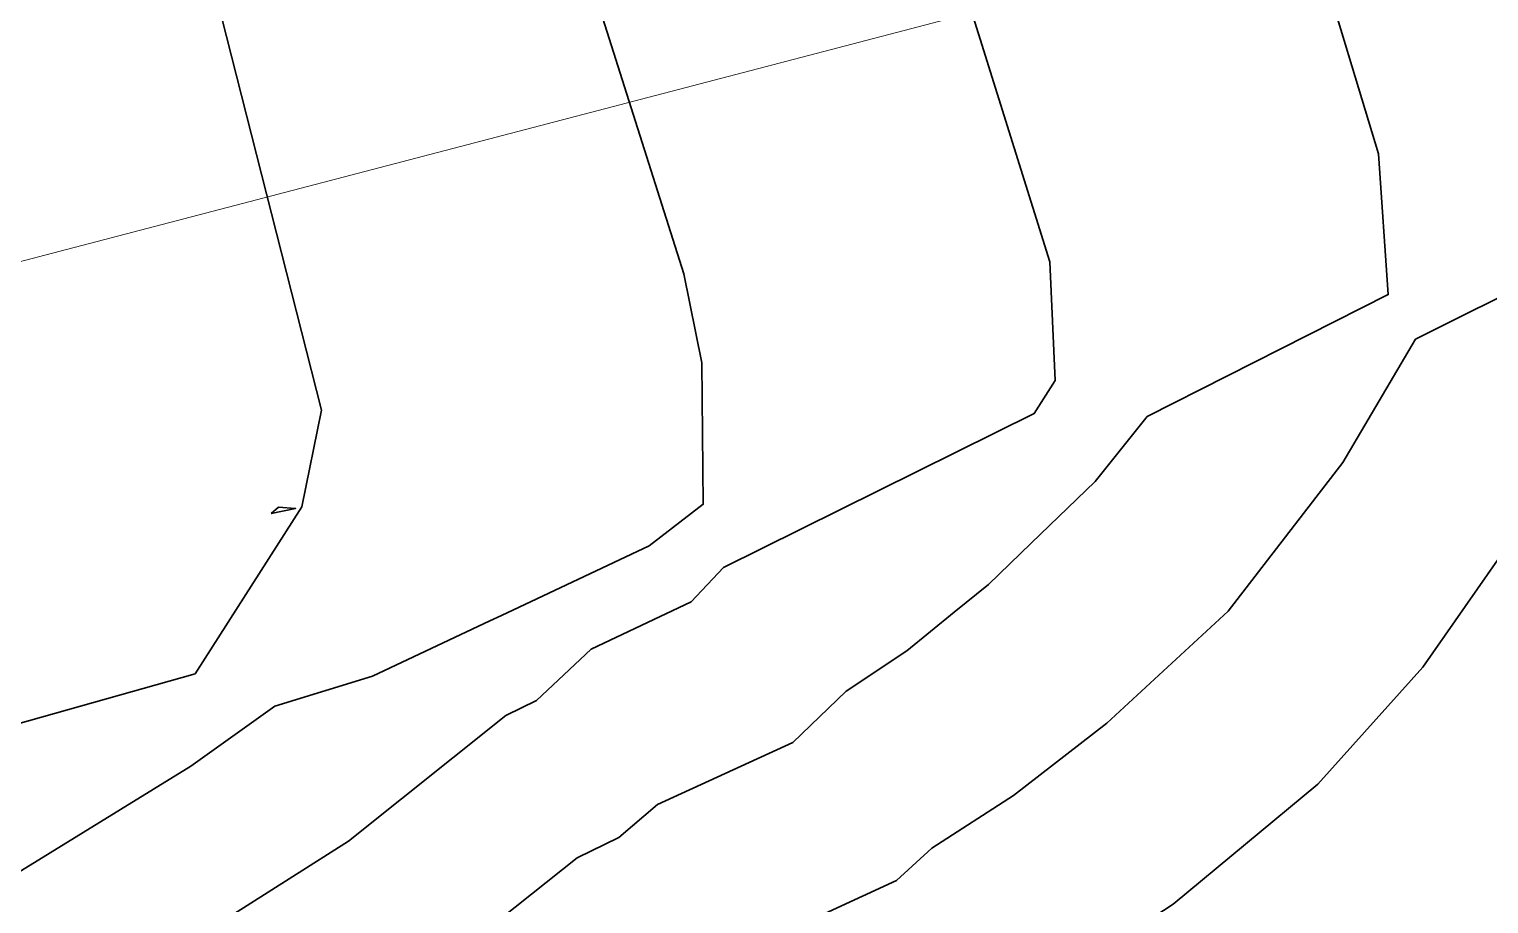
# Model space of a CAD drawing. Header units: metres. Extents: x 1477905 to 1478744, y 4202276 to 4202610.
# Drawn here: x 1478261.67 to 1478304.08, y 4202329.75 to 4202355.17 of the extents above; entities that cross this region are included whole.
import ezdxf

# ---------------------------------------------------------------- set-up
doc = ezdxf.new("R2010")
doc.units = ezdxf.units.M
doc.layers.add('Nouveau Terrain - CN - Courbes', color=22, linetype='Continuous', lineweight=0)
doc.layers.add('PVcase PV Area', color=30, linetype='Continuous')

msp = doc.modelspace()

# ---------------------------------------------------------------- linework, layer by layer
at = {"layer": 'Nouveau Terrain - CN - Courbes', "linetype": 'Continuous', "lineweight": 35}
for points in [[(1478291.32082604, 4202348.41066502, 75), (1478286.188324368, 4202364.83777075, 75), (1478285.6776195, 4202368.429575671, 75), (1478286.556690437, 4202382.576429049, 75), (1478287.553515996, 4202388.63080219, 75), (1478289.610129809, 4202398.711284188, 75), (1478289.697271906, 4202401.985212699, 75), (1478289.155185664, 4202406.411041, 75), (1478290.462954028, 4202413.710411758, 75), (1478292.206083963, 4202419.147088416, 75), (1478293.398080866, 4202421.731978936, 75), (1478294.921726059, 4202423.793586428, 75), (1478325.882597804, 4202449.464924598, 75), (1478341.124715617, 4202450.168690012, 75)], [(1478300.874752933, 4202351.546461926, 74), (1478297.327943064, 4202363.268087027, 74), (1478296.733521258, 4202365.800075303, 74), (1478297.689312728, 4202380.781208682, 74), (1478297.917849301, 4202387.075388396, 74), (1478300.316250229, 4202399.572783018, 74), (1478301.68710696, 4202405.762959943, 74), (1478301.893615117, 4202410.707805857, 74), (1478304.064507503, 4202413.410943049, 74), (1478323.422957966, 4202432.671339558, 74), (1478326.455680617, 4202435.088601463, 74), (1478329.310944752, 4202436.735026595, 74), (1478331.98875037, 4202437.610614957, 74), (1478339.750308206, 4202438.176102755, 74)], [(1478259.437868015, 4202334.445614603, 77), (1478266.489047366, 4202336.431801436, 77), (1478269.585561211, 4202341.289912271, 77), (1478270.161716645, 4202344.097907733, 77), (1478266.819093291, 4202357.256583123, 77), (1478263.504413528, 4202368.238781958, 77), (1478263.3185461, 4202369.548647243, 77), (1478263.704741648, 4202374.538049341, 77), (1478264.331110501, 4202377.634677306, 77), (1478263.9345107, 4202381.957326699, 77), (1478262.232380971, 4202392.503209556, 77), (1478260.920534888, 4202400.6297164, 77)], [(1478261.194061821, 4202330.557799553, 76), (1478266.368304704, 4202333.743701266, 76), (1478268.804050454, 4202335.491794233, 76), (1478271.639550181, 4202336.363488935, 76), (1478275.052945225, 4202337.971125166, 76), (1478275.393968782, 4202338.131739985, 76), (1478279.683892521, 4202340.152201709, 76), (1478281.253471291, 4202341.359707789, 76), (1478281.209660219, 4202345.477580182, 76), (1478280.687803892, 4202348.061068667, 76), (1478275.142837011, 4202365.572036691, 76), (1478274.491827149, 4202368.884375897, 76), (1478275.174099239, 4202379.075493807, 76)], [(1478301.948698509, 4202346.163952276, 73), (1478309.42247592, 4202349.896240065, 73), (1478310.817260548, 4202351.087570773, 73), (1478310.429580889, 4202354.679515437, 73)], [(1478294.152764984, 4202343.90959732, 74), (1478301.154882995, 4202347.456124177, 74), (1478300.874753263, 4202351.546462034, 74)], [(1478281.842735057, 4202339.523457015, 75), (1478290.867685752, 4202344.001510037, 75), (1478291.480135307, 4202344.961933879, 75), (1478291.320825971, 4202348.410664997, 75)], [(1478275.577999664, 4202316.950417037, 72), (1478276.180634278, 4202317.693431433, 72), (1478276.00716673, 4202317.695148824, 72), (1478280.337206952, 4202322.226129095, 72), (1478286.856859087, 4202324.88531536, 72), (1478289.994242297, 4202326.518353193, 72), (1478294.908409057, 4202329.73361094, 72), (1478299.106634079, 4202333.221900162, 72), (1478302.158730821, 4202336.624487224, 72), (1478304.979737514, 4202340.669745913, 72), (1478307.164144003, 4202344.778180778, 72), (1478307.953136986, 4202347.503672726, 72)], [(1478245.151514638, 4202309.730802697, 73), (1478249.315379251, 4202314.599563493, 73), (1478249.313912094, 4202314.603420978, 73), (1478249.655298638, 4202314.980888212, 73), (1478276.4275274, 4202324.699000718, 73), (1478279.04127871, 4202326.559625246, 73), (1478279.550446891, 4202326.902232619, 73), (1478280.962286618, 4202327.481364953, 73), (1478281.677721202, 4202328.033015055, 73), (1478286.870504801, 4202330.422228425, 73), (1478287.895557035, 4202331.363112691, 73), (1478290.266048414, 4202332.896936514, 73), (1478292.982903182, 4202334.999771875, 73), (1478296.508331709, 4202338.257926133, 73), (1478299.83904954, 4202342.577694058, 73), (1478301.948698513, 4202346.163952277, 73)], [(1478220.230623526, 4202304.251471099, 74), (1478218.787090921, 4202307.062631282, 74), (1478219.076293073, 4202307.551726952, 74), (1478243.520342649, 4202316.429965863, 74), (1478247.536997839, 4202318.076357698, 74), (1478271.31946837, 4202326.634569378, 74), (1478275.366320206, 4202329.313871134, 74), (1478277.591437975, 4202331.08318377, 74), (1478278.799609971, 4202331.674904423, 74), (1478279.927401459, 4202332.629233439, 74), (1478283.852016871, 4202334.437719158, 74), (1478285.40361483, 4202335.925571067, 74), (1478287.168392022, 4202337.096519793, 74), (1478288.538046404, 4202338.223585282, 74), (1478289.539358859, 4202339.025032793, 74), (1478290.776101368, 4202340.226594131, 74), (1478292.641490107, 4202342.025192755, 74), (1478294.152764991, 4202343.909597322, 74)], [(1478268.695374449, 4202341.093057262, 77), (1478268.908947923, 4202341.278899215, 77)], [(1478268.908947923, 4202341.278899212, 77), (1478269.406893445, 4202341.23947499, 77), (1478268.69537446, 4202341.093057266, 77)], [(1478190.688514277, 4202297.847159349, 75), (1478189.669563199, 4202303.510115645, 75), (1478189.904396057, 4202304.279974288, 75), (1478190.598007538, 4202304.659097198, 75), (1478200.747564987, 4202307.885260926, 75), (1478204.056077794, 4202308.639873849, 75), (1478207.079581902, 4202309.259399273, 75), (1478210.081605851, 4202309.806047223, 75), (1478215.134878172, 4202310.75045063, 75), (1478219.215204646, 4202311.347815758, 75), (1478239.429922455, 4202318.597411855, 75), (1478244.431419591, 4202320.265657872, 75), (1478249.080171517, 4202322.324059304, 75), (1478266.381204928, 4202328.667646467, 75), (1478270.944387096, 4202331.567897822, 75), (1478275.518019908, 4202335.224710207, 75), (1478276.411849315, 4202335.652415416, 75), (1478277.993319997, 4202337.152345387, 75), (1478280.901757466, 4202338.525565161, 75), (1478281.842735061, 4202339.523457016, 75)]]:
    msp.add_polyline3d(points, dxfattribs=at)
at = {"layer": 'PVcase PV Area', "color": 92, "lineweight": 0, "ltscale": 0.3}
msp.add_lwpolyline([(1478335.361902576, 4202370.220446859), (1478328.161506558, 4202368.779414594), (1478311.35377171, 4202362.969590221), (1478289.389377849, 4202355.733501516), (1478213.36633983, 4202335.848431768), (1478195.717547114, 4202331.712109083), (1478198.755279367, 4202441.849708444, 0.09648238781061982), (1478204.987450577, 4202440.794595701), (1478240.661240257, 4202440.595789407, 0.1939480512091919), (1478252.261224224, 4202447.160963167, -0.1444995889692197), (1478259.391916649, 4202452.430445281, -0.0938173287170343), (1478261.961655337, 4202452.851254969), (1478337.583435849, 4202450.765512023)], format="xyb", close=True, dxfattribs=at)

doc.saveas('drawing.dxf')
